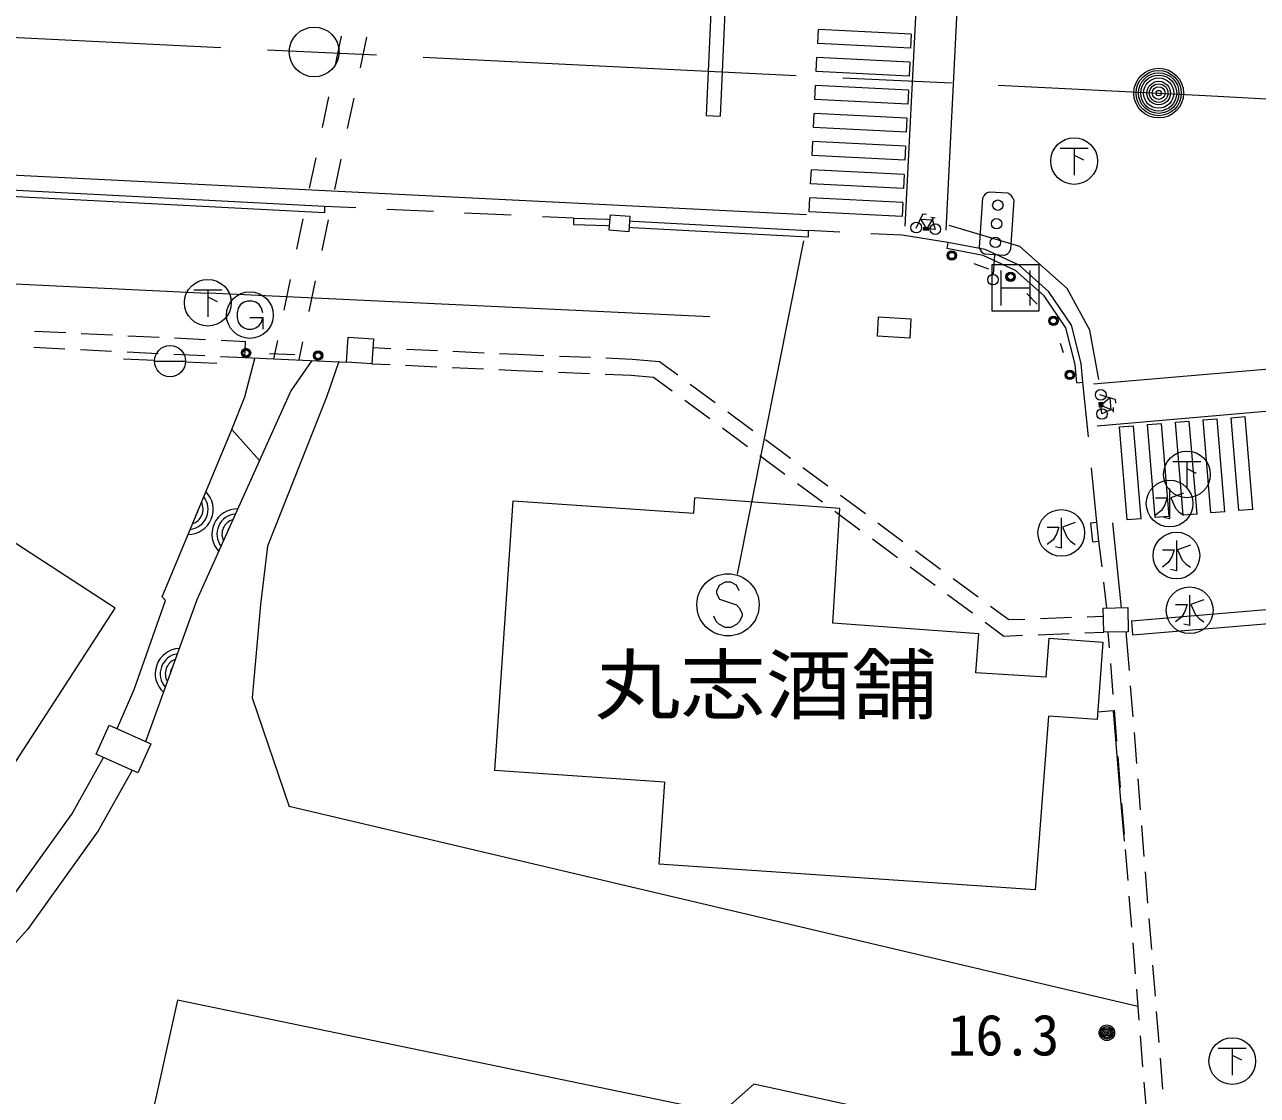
# Model space of a CAD drawing. Units: millimetres, scale not verified. Extents: x 40000 to 680000, y 20000 to 380000.
# Drawn here: x 251532 to 291136, y 247128 to 281536 of the extents above; entities that cross this region are included whole.
import ezdxf
from ezdxf.enums import TextEntityAlignment as Align

# ---------------------------------------------------------------- set-up
doc = ezdxf.new("R2010")
doc.units = ezdxf.units.MM
doc.header["$LTSCALE"] = 1000
doc.linetypes.add('CHAIN', pattern=[18.5, 12, -1.5, 3.5, -1.5])
for name, color, linetype, lineweight in [('M-BGD', 7, 'Continuous', 13), ('M-BGD-EXST', 7, 'Continuous', 13), ('M-BMK', 2, 'CHAIN', 13), ('M-BMK-OTRS', 5, 'Continuous', 13), ('M-BMK-SRVR', 3, 'Continuous', 13), ('M-STR-STRC', 7, 'Continuous', 13)]:
    doc.layers.add(name, color=color, linetype=linetype, lineweight=lineweight)
doc.layers.add('M-BMK-HTXT', color=7, linetype='Continuous')
doc.styles.add('ＭＳ ゴシック', font='')
doc.styles.get('ＭＳ ゴシック').set_extended_font_data('MS Gothic')

msp = doc.modelspace()

# ---------------------------------------------------------------- linework, layer by layer
at = {"layer": 'M-BGD'}
for p, q in [((261511, 280192), (261717, 281171)), ((262320, 280152), (262526, 281130)), ((261100, 278235), (261306, 279213)), ((261909, 278195), (262115, 279173)), ((260689, 276278), (260895, 277256)), ((261498, 276237), (261704, 277216)), ((261171, 275692), (243532, 276606)), ((261161, 275493), (243522, 276406)), ((261171, 275692), (261161, 275493)), ((262173, 275645), (261171, 275692)), ((260278, 274320), (260484, 275299)), ((261087, 274280), (261293, 275259)), ((264670, 275527), (263172, 275598)), ((267168, 275409), (265669, 275480)), ((269169, 275315), (268166, 275362)), ((269169, 275315), (269163, 275115)), ((276710, 274918), (276700, 274719)), ((277721, 274868), (276710, 274918)), ((279730, 274767), (278720, 274817)), ((281195, 274537), (279730, 274767)), ((281195, 274537), (281157, 274341)), ((282025, 273863), (282502, 273691)), ((259867, 272363), (260073, 273342)), ((260676, 272323), (260882, 273301)), ((283730, 272897), (284060, 272557)), ((251853, 271686), (252852, 271638)), ((253352, 271613), (254351, 271565)), ((254850, 271541), (255849, 271493)), ((256348, 271468), (257347, 271420)), ((257846, 271396), (258631, 271358)), ((258606, 270839), (258631, 271358)), ((259538, 270797), (259662, 271384)), ((260348, 270761), (260471, 271344)), ((284801, 271301), (284893, 270999)), ((251828, 271167), (252827, 271118)), ((253327, 271094), (254325, 271046)), ((254825, 271022), (255824, 270973)), ((256323, 270949), (257322, 270901)), ((260212, 270927), (259394, 270958)), ((262715, 271158), (263297, 271131)), ((263796, 271108), (264795, 271062)), ((265294, 271039), (266293, 270993)), ((266793, 270970), (267374, 270943)), ((267374, 270943), (268212, 270908)), ((255704, 270744), (254705, 270787)), ((255703, 270723), (256703, 270723)), ((256703, 270700), (257702, 270654)), ((257821, 270877), (258606, 270839)), ((258603, 269571), (258933, 270811)), ((258606, 270839), (261874, 270693)), ((260764, 270742), (260080, 269771)), ((262691, 270638), (263273, 270611)), ((263773, 270588), (264772, 270542)), ((265271, 270519), (266270, 270473)), ((268711, 270887), (269710, 270846)), ((270210, 270825), (271047, 270790)), ((271047, 270790), (271931, 270715)), ((271931, 270715), (272516, 270282)), ((266769, 270450), (267352, 270423)), ((267352, 270423), (268184, 270389)), ((268683, 270368), (269683, 270326)), ((270182, 270305), (271014, 270271)), ((271014, 270271), (271740, 270209)), ((271740, 270209), (272340, 269766)), ((272918, 269985), (273722, 269390)), ((285335, 270028), (285534, 270047)), ((285709, 268293), (285534, 270047)), ((272742, 269469), (273546, 268874)), ((274124, 269093), (274928, 268498)), ((258184, 268528), (259080, 267533)), ((273948, 268577), (274752, 267982)), ((275330, 268201), (276134, 267606)), ((275154, 267685), (275958, 267090)), ((276536, 267309), (277340, 266714)), ((285984, 265544), (285809, 267298)), ((276359, 266792), (277163, 266198)), ((273034, 265834), (273067, 266325)), ((277742, 266417), (278546, 265822)), ((277565, 265900), (278369, 265306)), ((278948, 265524), (279752, 264930)), ((285785, 265522), (285984, 265544)), ((285849, 264920), (285785, 265522)), ((286048, 264941), (285984, 265544)), ((278771, 265008), (279575, 264414)), ((280154, 264632), (280958, 264038)), ((285849, 264920), (286048, 264941)), ((286147, 264114), (286048, 264941)), ((279977, 264116), (280781, 263522)), ((281360, 263740), (282164, 263146)), ((286304, 262791), (286206, 263618)), ((281183, 263224), (281987, 262630)), ((282566, 262848), (283151, 262415)), ((282389, 262332), (282988, 261889)), ((283151, 262415), (283667, 262435)), ((284167, 262454), (285166, 262491)), ((285666, 262510), (286182, 262529)), ((282988, 261889), (283595, 261912)), ((284095, 261931), (285094, 261968)), ((284356, 260568), (284444, 261815)), ((285594, 261987), (286201, 262010)), ((286335, 262012), (286376, 261504)), ((286916, 262024), (287015, 260785)), ((286415, 261005), (286495, 260009)), ((287055, 260287), (287134, 259290)), ((286500, 259481), (286002, 259440)), ((286535, 259510), (286614, 258513)), ((284006, 253731), (284438, 259317)), ((287174, 258791), (287254, 257794)), ((286654, 258015), (286734, 257018)), ((272091, 257191), (266637, 257565)), ((272091, 257191), (271910, 254561)), ((287293, 257296), (287373, 256299)), ((287296, 249984), (260027, 256405)), ((286774, 256520), (286853, 255523)), ((287413, 255801), (287492, 254804)), ((286893, 255024), (286973, 254028)), ((284006, 253731), (271910, 254561)), ((287532, 254306), (287612, 253309)), ((287012, 253529), (287092, 252532)), ((287652, 252810), (287731, 251814)), ((251621, 252460), (249014, 249565)), ((287132, 252034), (287211, 251037)), ((287771, 251315), (287851, 250318)), ((287251, 250539), (287331, 249542)), ((287890, 249820), (287970, 248823)), ((287371, 249043), (287450, 248047)), ((288010, 248325), (288089, 247328)), ((287490, 247548), (287570, 246551))]:
    msp.add_line(p, q, dxfattribs=at)
for points in [[(269169, 275315), (270261, 275281), (270340, 275275)], [(269163, 275115), (270251, 275081), (270326, 275076)], [(270950, 275030), (271061, 275022), (276700, 274719)], [(270965, 275229), (271074, 275221), (276710, 274918)], [(285534, 270047), (285477, 270649), (285170, 271878), (284439, 272952), (283482, 273807), (282393, 274306), (281195, 274537)], [(285335, 270028), (285279, 270615), (284984, 271795), (284287, 272819), (283371, 273638), (282331, 274114), (281157, 274341)], [(261624, 270713), (261229, 269565), (259336, 264779), (259110, 262901)], [(260080, 269771), (259080, 267533), (257069, 263047), (255422, 258520), (255412, 258500)], [(255947, 263153), (258184, 268528), (258603, 269571)], [(266637, 257565), (267232, 266232), (273034, 265834)], [(284356, 260568), (282096, 260709), (282188, 261955), (277498, 262307), (277723, 265989), (273067, 266325)], [(254498, 258905), (254514, 258939), (255048, 260174), (256059, 263033), (255947, 263153)], [(259110, 262901), (258841, 259900), (260027, 256405)], [(284444, 261815), (286169, 261693), (285994, 259207), (284438, 259317)], [(286500, 259481), (286729, 256727), (286856, 255292)], [(248307, 250273), (250841, 253088), (253051, 256162), (254069, 257980)], [(254985, 257573), (254977, 257555), (253895, 255624), (251621, 252460)], [(287770, 239498), (287353, 243333), (284627, 243930), (284927, 245302), (274964, 247487), (273926, 246563), (256440, 250188), (254512, 241495), (253435, 240699), (252961, 238046)]]:
    msp.add_lwpolyline(points, dxfattribs=at)
for points in [[(270351, 275425), (270976, 275380), (270940, 274883), (270315, 274929)], [(278964, 272144), (280006, 272087), (279972, 271466), (278929, 271523)], [(262691, 270638), (261874, 270693), (261927, 271490), (262744, 271435)], [(254437, 262789), (250595, 265278), (247742, 261055), (243885, 260116), (242461, 261039), (240201, 257558), (247838, 252602)], [(286186, 262789), (286974, 262804), (286990, 262025), (286201, 262010)], [(254243, 259019), (255587, 258422), (255173, 257490), (253829, 258087)]]:
    msp.add_lwpolyline(points, close=True, dxfattribs=at)
for centre, radius in [((281320, 274118), 150), ((281320, 274118), 120), ((281320, 274118), 100), ((283208, 273435), 150), ((283208, 273435), 120), ((283208, 273435), 100), ((284583, 272018), 150), ((284583, 272018), 120), ((284583, 272018), 100), ((256203, 270723), 500), ((258644, 270985), 150), ((258644, 270985), 120), ((258644, 270985), 100), ((260961, 270900), 150), ((260961, 270900), 120), ((260961, 270900), 100), ((285111, 270281), 150), ((285111, 270281), 120), ((285111, 270281), 100), ((286301, 249140), 250), ((286301, 249140), 204), ((286301, 249140), 159), ((286301, 249140), 114), ((286301, 249140), 68.2), ((286301, 249140), 22.7)]:
    msp.add_circle(centre, radius, dxfattribs=at)
for centre, radius, start, end in [((256777, 265961), 812, 270.0127, 44.773), ((256777, 265961), 650, 276.1285, 38.6572), ((256777, 265961), 488, 287.2612, 27.5245), ((256777, 265961), 325, 321.4504, 353.3352), ((258360, 265162), 812, 88.4772, 223.2375), ((258360, 265162), 650, 94.593, 217.1217), ((258360, 265162), 488, 105.7257, 205.989), ((258360, 265162), 325, 139.915, 171.7997), ((256539, 260677), 812, 92.6233, 227.3835), ((256539, 260677), 650, 98.7391, 221.2678), ((256539, 260677), 488, 109.8718, 210.1351), ((256539, 260677), 325, 144.061, 175.9458)]:
    msp.add_arc(centre, radius, start, end, dxfattribs=at)
at = {"layer": 'M-BGD-EXST'}
for p, q in [((284801, 277565), (285701, 277565)), ((285251, 277565), (285251, 276702)), ((285251, 277340), (285551, 277190)), ((256968, 273013), (257868, 273013)), ((257418, 273013), (257418, 272151)), ((257418, 272788), (257718, 272638)), ((258468, 272541), (258393, 272428)), ((258581, 272616), (258468, 272541)), ((258693, 272653), (258581, 272616)), ((258843, 272653), (258693, 272653)), ((258956, 272616), (258843, 272653)), ((259068, 272541), (258956, 272616)), ((259143, 272428), (259068, 272541)), ((258393, 272428), (258356, 272278)), ((258356, 272278), (258356, 272128)), ((258356, 272128), (258393, 271978)), ((258768, 272128), (259181, 272128)), ((259181, 272278), (259143, 272428)), ((259143, 271978), (259181, 272128)), ((259181, 272128), (259181, 271753)), ((258393, 271978), (258468, 271866)), ((258468, 271866), (258581, 271791)), ((258581, 271791), (258693, 271753)), ((258693, 271753), (258843, 271753)), ((258843, 271753), (258956, 271791)), ((258956, 271791), (259068, 271866)), ((259068, 271866), (259143, 271978)), ((288426, 267496), (289326, 267496)), ((288876, 267496), (288876, 266633)), ((288876, 267271), (289176, 267121)), ((288318, 266635), (288318, 265660)), ((287868, 266335), (288243, 266335)), ((288243, 266335), (288168, 266110)), ((288768, 266485), (288355, 266335)), ((288355, 266335), (288505, 265997)), ((288055, 265922), (287868, 265772)), ((288168, 266110), (288055, 265922)), ((288505, 265997), (288618, 265885)), ((288618, 265885), (288768, 265772)), ((284388, 265388), (284763, 265388)), ((284763, 265388), (284688, 265163)), ((284838, 265688), (284838, 264713)), ((285288, 265538), (284876, 265388)), ((284876, 265388), (285026, 265051)), ((288318, 265660), (288130, 265697)), ((284576, 264976), (284388, 264826)), ((284688, 265163), (284576, 264976)), ((285026, 265051), (285138, 264938)), ((288537, 264964), (288537, 263989)), ((284838, 264713), (284651, 264751)), ((285138, 264938), (285288, 264826)), ((288087, 264664), (288462, 264664)), ((288462, 264664), (288387, 264439)), ((288987, 264814), (288574, 264664)), ((288574, 264664), (288724, 264326)), ((288274, 264251), (288087, 264101)), ((288387, 264439), (288274, 264251)), ((288724, 264326), (288837, 264214)), ((288837, 264214), (288987, 264101)), ((288537, 263989), (288349, 264026)), ((288962, 263202), (288962, 262227)), ((289412, 263052), (289000, 262902)), ((288512, 262902), (288887, 262902)), ((288812, 262677), (288700, 262490)), ((288887, 262902), (288812, 262677)), ((289000, 262902), (289150, 262565)), ((288700, 262490), (288512, 262340)), ((288962, 262227), (288775, 262265)), ((289150, 262565), (289262, 262452)), ((289262, 262452), (289412, 262340)), ((289882, 248641), (290782, 248641)), ((290332, 248641), (290332, 247779)), ((290332, 248416), (290632, 248266))]:
    msp.add_line(p, q, dxfattribs=at)
for centre in [(285251, 277152), (257418, 272601), (258768, 272203), (288876, 267083), (288318, 266147), (284838, 265201), (288537, 264476), (288962, 262715), (290332, 248229)]:
    msp.add_circle(centre, 750, dxfattribs=at)
at = {"layer": 'M-BMK'}
msp.add_lwpolyline([(61073, 290391), (289472, 279264), (332245, 276874)], dxfattribs=at)
at = {"layer": 'M-BMK-OTRS'}
for p, q in [((281623, 284778), (281128, 274933)), ((273711, 284665), (273424, 278618)), ((274160, 284644), (273873, 278597)), ((279817, 275065), (280311, 284648)), ((277011, 280927), (277033, 281377)), ((280016, 281227), (277033, 281377)), ((280016, 281227), (279993, 280777)), ((279993, 280777), (277011, 280927)), ((276966, 280027), (276988, 280477)), ((279971, 280327), (276988, 280477)), ((279948, 279877), (276966, 280027)), ((279971, 280327), (279948, 279877)), ((276920, 279126), (276943, 279576)), ((279926, 279427), (276943, 279576)), ((279926, 279427), (279903, 278977)), ((279903, 278977), (276920, 279126)), ((276648, 275420), (213742, 278556)), ((273424, 278618), (273873, 278597)), ((276875, 278226), (276898, 278676)), ((279880, 278526), (276898, 278676)), ((279880, 278526), (279858, 278076)), ((279858, 278076), (276875, 278226)), ((276830, 277326), (276853, 277776)), ((279835, 277626), (276853, 277776)), ((279835, 277626), (279813, 277176)), ((279813, 277176), (276830, 277326)), ((276785, 276425), (276807, 276876)), ((279790, 276726), (276807, 276876)), ((279790, 276726), (279767, 276276)), ((279767, 276276), (276785, 276425)), ((276740, 275525), (276762, 275975)), ((279745, 275826), (276762, 275975)), ((280393, 275456), (280167, 274986)), ((280315, 275288), (280697, 275266)), ((280315, 275288), (280477, 275027)), ((280393, 275456), (280509, 275447)), ((280731, 275337), (280539, 275022)), ((280642, 275349), (280789, 275331)), ((280697, 275266), (280788, 274957)), ((280413, 274932), (280420, 275031)), ((280564, 274921), (280413, 274932)), ((280425, 275031), (280418, 274932)), ((280420, 275031), (280571, 275020)), ((280430, 275031), (280423, 274931)), ((280435, 275030), (280428, 274931)), ((280440, 275030), (280433, 274931)), ((280445, 275029), (280438, 274930)), ((280450, 275029), (280443, 274930)), ((280455, 275029), (280448, 274930)), ((280460, 275028), (280453, 274929)), ((280465, 275028), (280458, 274929)), ((280470, 275028), (280463, 274928)), ((280475, 275027), (280467, 274928)), ((280480, 275027), (280472, 274928)), ((280485, 275026), (280477, 274927)), ((280490, 275026), (280482, 274927)), ((280495, 275026), (280487, 274927)), ((280500, 275025), (280492, 274926)), ((280505, 275025), (280497, 274926)), ((280510, 275025), (280502, 274925)), ((280515, 275024), (280507, 274925)), ((280520, 275024), (280512, 274925)), ((280525, 275023), (280517, 274924)), ((280530, 275023), (280522, 274924)), ((280534, 275023), (280527, 274924)), ((280539, 275022), (280532, 274923)), ((280544, 275022), (280537, 274923)), ((280549, 275022), (280542, 274922)), ((280554, 275021), (280547, 274922)), ((280559, 275021), (280552, 274922)), ((280564, 275020), (280557, 274921)), ((280569, 275020), (280562, 274921)), ((280571, 275020), (280564, 274921)), ((280788, 274957), (280567, 274971)), ((295922, 270836), (285868, 269985)), ((285986, 268646), (295728, 269490)), ((286058, 269392), (286157, 269400)), ((286157, 269395), (286058, 269387)), ((286069, 269242), (286058, 269392)), ((286158, 269390), (286059, 269382)), ((286158, 269385), (286059, 269377)), ((286158, 269380), (286059, 269372)), ((286159, 269375), (286060, 269368)), ((286159, 269370), (286060, 269363)), ((286159, 269365), (286060, 269358)), ((286160, 269360), (286061, 269353)), ((286160, 269355), (286061, 269348)), ((286161, 269350), (286061, 269343)), ((286161, 269345), (286062, 269338)), ((286161, 269340), (286062, 269333)), ((286162, 269335), (286063, 269328)), ((286162, 269330), (286063, 269323)), ((286162, 269325), (286063, 269318)), ((286163, 269320), (286064, 269313)), ((286163, 269315), (286064, 269308)), ((286164, 269310), (286064, 269303)), ((286572, 269490), (286074, 269643)), ((286157, 269400), (286168, 269249)), ((286395, 269542), (286161, 269343)), ((286395, 269542), (286430, 269161)), ((286572, 269490), (286581, 269374)), ((286164, 269305), (286065, 269298)), ((286164, 269300), (286065, 269293)), ((286165, 269296), (286065, 269288)), ((286165, 269291), (286066, 269283)), ((286165, 269286), (286066, 269278)), ((286166, 269281), (286067, 269273)), ((286166, 269276), (286067, 269268)), ((286166, 269271), (286067, 269263)), ((286167, 269266), (286068, 269259)), ((286167, 269261), (286068, 269254)), ((286168, 269256), (286068, 269249)), ((286168, 269251), (286069, 269244)), ((286168, 269249), (286069, 269242)), ((286138, 269025), (286119, 269245)), ((286430, 269161), (286138, 269025)), ((286506, 269138), (286166, 269281)), ((286504, 269228), (286508, 269080)), ((290295, 268906), (290743, 268943)), ((290991, 265956), (290743, 268943)), ((287407, 265659), (287159, 268646)), ((287607, 268683), (288055, 268721)), ((287855, 265696), (287607, 268683)), ((288303, 265733), (288055, 268721)), ((288503, 268758), (288951, 268795)), ((288751, 265770), (288503, 268758)), ((289199, 265807), (288951, 268795)), ((289399, 268832), (289847, 268869)), ((289647, 265844), (289399, 268832)), ((290095, 265881), (289847, 268869)), ((290543, 265919), (290295, 268906)), ((289199, 265807), (288751, 265770)), ((290095, 265881), (289647, 265844)), ((290991, 265956), (290543, 265919)), ((286770, 262800), (286490, 265524)), ((288303, 265733), (287855, 265696)), ((287092, 262376), (287130, 261928)), ((287130, 261928), (292855, 262406))]:
    msp.add_line(p, q, dxfattribs=at)
for points in [[(279745, 275826), (279722, 275376), (276740, 275525)], [(286040, 270130), (285757, 271715), (285028, 273058), (283502, 274411), (281238, 275078)], [(229425, 274254), (229975, 274239), (257189, 272913), (257680, 272902), (273546, 272160)], [(287407, 265659), (286959, 265621), (286711, 268609), (287159, 268646)], [(287092, 262376), (292818, 262855), (292855, 262406)]]:
    msp.add_lwpolyline(points, dxfattribs=at)
for centre, radius in [((280177, 275016), 173), ((280790, 274965), 170), ((286105, 269638), 173), ((286146, 269024), 170)]:
    msp.add_circle(centre, radius, dxfattribs=at)
at = {"layer": 'M-BMK-SRVR'}
for centre, radius in [((260836, 280659), 800), ((287967, 279337), 800), ((287967, 279337), 726), ((287967, 279337), 651), ((287967, 279337), 578), ((287967, 279337), 486), ((287967, 279337), 378), ((287967, 279337), 298), ((287967, 279337), 205), ((287967, 279337), 87.8)]:
    msp.add_circle(centre, radius, dxfattribs=at)
at = {"layer": 'M-STR-STRC'}
for p, q in [((283124, 276116), (282525, 276155)), ((282209, 274372), (282312, 275968)), ((283310, 275904), (283207, 274307)), ((276553, 274593), (274419, 263879)), ((282994, 274120), (282395, 274159)), ((282695, 274140), (282653, 273508)), ((282613, 272325), (282613, 273825)), ((282613, 273825), (284113, 273825)), ((284113, 273825), (284113, 272325)), ((282894, 273637), (282894, 272512)), ((283832, 273637), (283832, 272512)), ((282894, 273075), (283832, 273075)), ((284113, 272325), (282613, 272325)), ((273856, 263527), (273765, 263345)), ((274038, 263618), (273856, 263527)), ((274220, 263618), (274038, 263618)), ((274402, 263527), (274220, 263618)), ((274493, 263345), (274402, 263527)), ((273765, 263345), (273765, 263254)), ((273765, 263254), (273856, 263073)), ((273856, 263073), (274402, 262891)), ((274402, 262891), (274493, 262800)), ((274493, 262800), (274584, 262618)), ((274584, 262618), (274584, 262527)), ((273765, 262345), (273674, 262527)), ((273856, 262254), (273765, 262345)), ((274038, 262164), (273856, 262254)), ((274402, 262254), (274220, 262164)), ((274493, 262345), (274402, 262254)), ((274584, 262527), (274493, 262345)), ((274220, 262164), (274038, 262164))]:
    msp.add_line(p, q, dxfattribs=at)
for centre, radius in [((282798, 275736), 167), ((282759, 275138), 167), ((282721, 274539), 167), ((282643, 273341), 167), ((274129, 262891), 1000)]:
    msp.add_circle(centre, radius, dxfattribs=at)
for centre, radius, start, end in [((282593, 275864), 299, 103.0596, 159.5015), ((282992, 275812), 331, 15.9845, 66.5766), ((282481, 274423), 277, 190.5941, 251.967), ((282935, 274402), 288, 281.812, 340.749)]:
    msp.add_arc(centre, radius, start, end, dxfattribs=at)

# ---------------------------------------------------------------- texts
at = {"layer": 'M-BGD', "style": 'ＭＳ ゴシック', "width": 1.1}
msp.add_text('丸志酒舗', height=1833, dxfattribs=at).set_placement((275347, 258856), align=Align.BOTTOM_CENTER)
at = {"layer": 'M-BMK-HTXT', "style": 'ＭＳ ゴシック'}
msp.add_text('16.3', height=1320, dxfattribs=at).set_placement((281184, 248012), align=Align.BOTTOM_LEFT)

doc.saveas('drawing.dxf')
